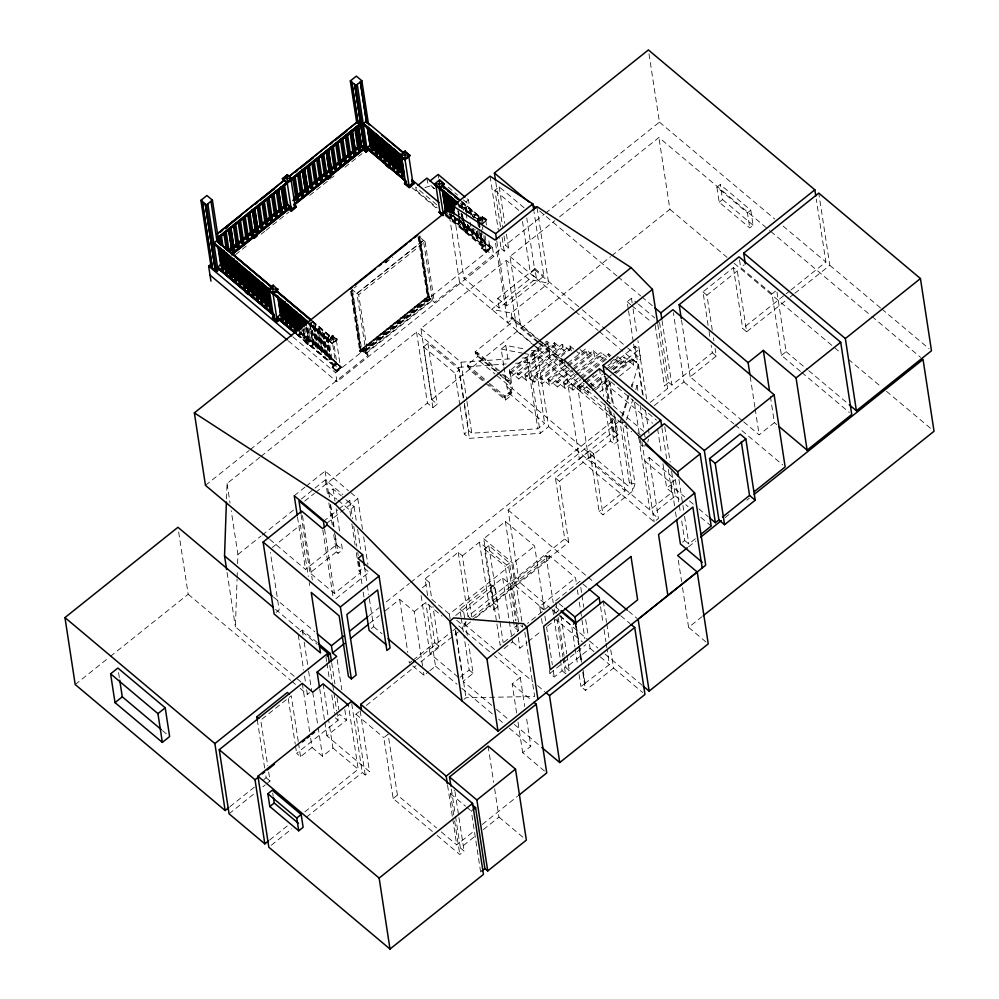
<?xml version="1.0" encoding="UTF-8"?>
<svg xmlns="http://www.w3.org/2000/svg" width="999" height="999" viewBox="0 0 999 999"><rect width="100%" height="100%" fill="white"/><g stroke="black" fill="none" stroke-linecap="round" stroke-linejoin="round"><path stroke-width="0.75" stroke-dasharray="5 3.75" d="M226.523 498.913L227.048 483.516L259.852 457.305M300.924 681.942L235.402 626.873L237.063 579.145M237.113 577.597L237.375 569.905M237.6 563.736L237.912 554.495L231.219 510.701M309.303 324.101L332.53 343.793L332.767 335.239L337.35 339.086L332.455 343.843L327.872 339.997L332.767 335.239L327.759 339.235L332.555 343.244L336.663 370.03L340.472 366.983L336.376 340.184L332.879 337.262L329.071 340.309M312.262 320.816L332.58 337.924C332.967 343.007 325.374 340.634 332.492 337.837M481.918 218.431L478.908 220.991L459.927 205.032M480.169 221.041L482.005 218.519L461.8 201.511M451.411 214.51L485.789 243.581L485.701 242.682L453.633 215.697M621.403 417.594L620.067 421.928L629.382 482.854L628.458 486.176L496.091 374.95M622.714 416.208L629.02 395.504M631.73 386.638L638.486 364.448L620.641 349.45M626.585 419.917L632.717 399.775M635.789 389.697L637.1 385.377L631.705 384.315L632.167 387.362M645.017 446.078L640.784 445.429L641.82 442.632M551.311 608.928L519.105 581.855L568.693 542.245L564.76 538.936L555.432 478.022L589.76 450.586L599.088 511.513L603.009 514.81L632.804 490.996L635.027 483.728L625.936 424.325M647.739 442.008L648.613 439.148M621.853 416.146L628.121 395.891M485.789 243.581L450.012 213.898M299.188 332.118L336.276 363.124L336.276 362.088L300.437 331.943M485.614 242.595L482.729 244.867L482.717 245.904M336.188 362L333.304 364.273L333.291 365.309M235.539 254.67L248.913 243.981M261.076 234.266L264.723 231.356M265.946 230.382L289.048 211.925M309.715 195.404L330.382 178.896M331.593 177.922L334.028 175.974M344.967 167.233L362 153.634M385.427 262.774L387.837 260.839M354.121 287.962L356.543 286.026M385.527 262.862L392.782 257.068M445.504 214.872L447.502 213.274M423.426 240.484L356.98 293.581L352.497 289.822L351.973 290.259L361.301 351.273L360.377 350.499L351.273 290.996M429.283 296.778L428.284 297.752L418.943 236.726L420.055 235.851L429.433 297.814L427.897 296.541L418.556 235.527M298.888 333.978L300.075 333.029M462.275 204.308L461.076 205.27L461.55 208.341M459.14 207.38L468.469 199.925L466.133 197.964M451.398 215.247L450.212 216.196L449.737 213.124M452.709 216.346L451.511 217.307L451.048 214.236M366.221 354.033L356.93 293.306L423.376 240.21L432.667 300.949M464.135 207.829L465.322 206.88L466.271 213.024M463.424 209.44L469.205 204.82L468.469 199.925M303.246 337.65L304.433 336.7L303.259 329.021M466.633 207.979L465.447 208.928L465.909 212M250.337 449.513L367.969 355.507L358.678 294.767L425.124 241.671L418.943 236.726M455.756 218.918L454.57 219.867L453.808 215.372M457.067 220.017L455.881 220.966L455.407 217.894M305.007 342.145L306.443 340.996L306.119 338.936L304.695 340.072L304.995 342.332L307.617 344.53L307.305 342.457L304.683 340.259M468.494 211.501L469.692 210.552L470.392 215.147M500.487 226.835L494.892 190.272L499.175 186.85L524.163 207.842M307.605 341.321L308.803 340.359L306.681 326.548M469.805 212.6L471.004 211.651M308.953 341.308L307.53 342.457L307.842 344.53L309.278 343.381L308.966 341.121L306.343 338.923L306.668 340.996L309.278 343.194M458.928 223.539L460.127 222.577L459.19 216.433M472.864 215.16L474.05 214.211L474.525 217.282M311.975 344.98L313.162 344.031L310.115 324.063M474.175 216.259L475.362 215.309M328.396 336.763L327.21 337.712L330.731 360.751L331.93 359.79M464.61 228.296L465.796 227.347L465.334 224.088M462.899 229.845L464.335 228.709L462.962 219.093M477.247 218.818L478.434 217.869L478.908 220.941M477.297 220.592L482.192 215.834L477.185 219.842L486.775 219.68L481.88 224.438M332.854 336.363L328.384 340.309L332.854 336.363L337.05 340.184L332.904 336.7M482.292 216.958L486.488 220.779L482.292 216.958L477.759 220.579L480.869 223.189M477.809 220.916L482.342 217.295M478.496 220.904L482.305 217.857L485.801 220.779L486.488 225.25M467.17 231.094L465.734 232.23L465.422 230.17L466.858 229.021L467.17 231.094L466.858 228.833L464.248 226.636M467.657 230.869L468.856 229.92L468.144 225.312M332.342 343.094L337.35 339.086L327.759 339.235M337 339.847L332.48 343.469L309.578 324.101M481.905 224.063L486.438 220.442M472.028 234.528L473.214 233.579L472.515 228.971M476.386 238.199L477.584 237.25L476.635 231.106M329.42 359.652L330.619 358.691L327.098 335.664L325.899 336.613L329.42 359.84L330.507 360.751L326.985 337.712M480.769 241.858L481.955 240.896M333.404 365.384L336.188 363.211M445.929 214.997L482.754 245.966L485.614 243.806M332.055 367.307L337.063 363.311L341.646 367.157L336.725 371.715L332.055 367.307L336.725 371.715M481.481 247.902L486.488 243.906L491.071 247.752L486.151 252.31L481.481 247.902L486.151 252.31M337.013 363.486L341.183 367.157L336.651 370.779L332.505 367.295L337.038 363.686L341.733 367.719M486.438 244.081L490.609 247.752L486.088 251.373L481.943 247.889L486.463 244.28L491.158 248.314M332.143 367.869L337.063 363.311M481.568 248.464L486.488 243.906M359.54 350.724L428.346 296.004L359.54 350.724L360.789 352.672L351.398 290.709M360.377 350.499L351.598 289.797M427.247 296.878L427.897 296.541M360.839 350.886L428.484 296.953M359.69 351.748L428.459 296.753M480.319 232.804L482.592 247.69L486.088 250.624L489.897 247.577L488.536 238.649M336.651 370.779L341.159 366.97M361.176 351.086L428.771 296.94L360.876 350.587M486.088 251.373L490.584 247.565M352.497 289.822L361.838 350.849L360.627 351.636M336.638 371.153L341.646 367.157M486.063 251.748L491.071 247.752M492.457 247.452L493.831 256.431L336.988 381.768L335.614 372.789L492.457 247.452L459.228 219.53M362.962 351.473L429.433 298.376M431.143 298.876L364.123 352.435L363.986 351.498L430.432 298.401L434.415 302.41L459.565 282.317L448.476 209.827M367.969 355.507L365.671 352.922L432.117 299.825M365.784 353.671L432.23 300.574M499.2 307.954L497.739 298.364L534.927 268.644L536.388 278.234L499.2 307.954L463.973 278.346L501.161 248.639L499.5 237.849M501.161 248.639L504.208 251.199L508.503 247.777L505.444 245.205L544.243 214.198M545.454 213.237L659.44 122.153L648.388 49.95M205.457 485.364L249.126 450.474M537.637 342.307L520.979 328.309L509.989 256.481L554.782 220.679M559.627 216.808L658.915 137.475L769.567 230.457M261.064 456.331L416.558 332.093L458.553 367.37L463.411 399.088M416.558 332.093L427.422 403.072L432.879 407.654L437.225 404.183L431.768 399.6L420.904 328.559L506.293 260.327L529.07 279.458L548.638 283.129L536.925 206.581M432.879 407.654L423.564 346.828L427.922 343.344L459.328 369.742L464.223 401.685M536.388 278.234L530.394 273.202L534.677 269.767L526.76 217.982M529.07 279.458L491.67 309.34L511.251 312.999L548.638 283.129M497.739 298.364L506.68 305.881L543.868 276.161L533.99 211.601M538.436 341.995L511.001 318.206L512.187 317.245L540.796 341.296M511.126 319.043L512.187 317.245M511.251 312.999L512.2 319.205L507.729 322.777L495.067 240.022M294.243 495.729L304.92 487.187M306.106 486.238L325.112 471.053L348.439 490.671M496.428 371.353L475.449 353.721L475.162 351.848L515.384 319.705M475.449 353.721L477.235 352.297L499.388 370.904M459.865 405.157L454.982 373.226L459.328 369.742M483.991 380.407L467.669 366.695L467.382 364.81L477.872 356.431L477.235 352.297M301.386 498.976L325.324 479.845L342.782 494.517M467.669 366.695L468.743 365.834L469.318 369.593L505.531 400.025L511.401 395.342L510.826 391.571L504.957 396.266L505.531 400.025M75.2 684.527L109.216 657.342M110.427 656.368L188.187 594.243L178.409 530.344M237.912 554.495L261.001 536.063M262.213 535.089L295.005 508.878M304.732 501.111L314.448 493.344M315.659 492.382L427.422 403.072M431.768 399.6L517.17 331.356L506.293 260.327M520.979 328.309L610.576 256.718M611.788 255.744L669.904 209.315L658.915 137.475M503.746 365.634L501.211 349.088L505.794 345.417L525.324 349.175M329.47 496.978L328.771 492.407L333.117 488.936L341.283 495.791M716.895 187.188L720.229 184.515L750.773 210.19L753.084 225.225L749.737 227.897L719.193 202.235L716.895 187.188L747.439 212.849L749.737 227.897M272.265 547.502L300.424 524.999L308.304 576.46M719.193 202.235L722.539 199.563L720.229 184.515M511.063 377.372L509.328 371.004L546.728 341.121L556.206 349.088L554.47 342.707L507.804 379.27L508.091 381.156L509.877 379.72L500.549 371.89M522.315 358.029L526.923 357.717L538.361 348.576L536.026 346.603M323.426 521.428L337.787 509.952M338.986 508.991L349.762 500.374L347.44 498.426M509.615 372.877L547.015 343.007L546.728 341.121M510.489 373.614L547.889 343.731L547.015 343.007M523.738 353.409L534.265 355.432L538.848 351.773L538.361 348.576M326.91 523.176L357.779 498.513L349.613 491.645M515.559 363.286L529.42 362.3L537.762 355.632L614.148 419.817L625.012 490.796L599.088 511.513M517.357 374.475L517.07 372.59L526.548 380.557L569.942 345.891L571.678 352.26L562.212 344.293L518.806 378.958L517.357 374.475L554.757 344.593M518.231 375.199L555.631 345.317M350.699 516.146L349.762 510.052L354.121 506.58L342.457 496.778M509.877 379.72L510.514 383.866L506.968 386.688L511.625 390.609L511.913 392.495L504.97 398.039L488.648 384.328M526.548 380.557L525.099 376.061L562.499 346.178L562.212 344.293M525.973 376.785L563.361 346.915L562.499 346.178M464.448 403.196L468.643 430.581L471.803 433.229L537.787 428.746L544.642 423.264L507.829 392.332L512.412 388.673L509.303 368.319M511.625 390.609L504.682 396.153L504.97 398.039M628.309 309.315L627.16 301.735L631.443 298.314L637.287 303.221M563.236 359.003L534.29 382.142L532.842 377.647L570.229 347.764M533.716 378.384L571.103 348.501M537.762 355.632L548.626 426.61L540.284 433.279L469.418 438.361L464.285 434.053L468.643 430.581M747.439 212.849L750.773 210.19M563.161 362.612L541.458 379.97L540.584 379.233L563.498 360.926M269.78 539.41L305.519 569.43L336.388 544.767L334.503 532.479M573.863 366.071L593.169 350.649L594.904 357.03L585.426 349.063L542.032 383.728L532.554 375.761L532.842 377.647M569.068 369.892L549.775 385.314L548.326 380.819L566.421 366.371M567.619 365.397L585.714 350.936L585.426 349.063M549.2 381.556L567.295 367.095M568.493 366.133L586.588 351.673L585.714 350.936M359.141 561.675L360.776 572.402L334.44 593.443L310.002 572.914L336.351 551.86L332.829 528.883M336.351 551.86L338.087 553.334L342.445 549.862L341.046 540.721M574.4 373.414L557.517 386.9L556.068 382.417L571.74 369.88M572.951 368.918L593.456 352.535M556.93 383.141L572.614 370.617M573.826 369.655L594.33 353.259M575.574 372.477L600.911 352.235L610.389 360.202M276.149 612.362L279.183 609.927L270.379 552.41M578.521 377.897L565.247 388.499L563.798 384.003L601.198 354.121L600.911 352.235M564.672 384.727L575.536 376.061M576.735 375.1L602.072 354.857L601.198 354.121M579.695 376.96L608.653 353.821L611.026 355.819M581.43 383.341L572.989 390.085L571.54 385.589L579.994 378.846M581.193 377.872L608.94 355.706L608.653 353.821M572.415 386.326L580.856 379.57M582.067 378.609L609.815 356.443L608.94 355.706M668.281 469.405L671.803 492.445L649.874 509.977L588.573 458.466L577.522 386.251L582.392 382.367M586.763 386.85L580.731 391.67L579.283 387.175L584.115 383.316M585.314 382.355L593.756 375.612M610.651 362.113L614.273 359.228M580.157 387.912L584.977 384.053M586.188 383.092L599.462 372.49M607.904 365.746L617.557 358.029L616.683 357.292M708.116 325.374L702.984 291.87L733.378 267.582L737.312 270.879L746.628 331.805L788.823 298.089M605.956 369.505L635.127 346.191L639.06 349.5L646.728 399.687M587.949 385.926L602.447 374.325M609.652 368.569L624.138 357.005L633.591 364.96L619.118 376.523M360.776 572.402L359.091 570.978L363.436 567.494L369.056 572.227L334.777 599.612M589.435 386.838L602.709 376.236M611.151 369.493L624.425 358.878L624.138 357.005M590.309 387.575L604.782 375.999M613.236 369.255L625.287 359.615L624.425 358.878M800.511 371.416L781.443 355.394L772.04 293.906L740.684 267.557L744.168 264.772M712.275 330.194L706.917 295.167L737.312 270.879M613.523 369.892L639.06 349.5M579.283 387.175L578.995 385.302L588.473 393.256L590.884 391.333M592.095 390.372L606.493 378.683M607.779 377.834L611.326 374.837M612.599 373.976L631.843 358.441L636.425 362.287L640.709 358.866L637.936 340.696M607.829 378.571L595.766 388.211L588.486 381.356M615.072 372.789L631.967 359.29L631.843 358.441M595.441 389.897L608.716 379.295M615.958 373.514L632.842 360.015L631.967 359.29M607.679 401.411L604.882 383.129L608.766 380.032L633.803 401.074M599.825 391.945L611.888 382.305M300.187 631.743L302.322 630.019L317.457 642.732M369.218 615.534L378.958 607.742M386.276 601.898L409.428 583.404M410.651 582.429L614.148 419.817M772.04 293.906L775.524 291.121M519.105 581.855L508.116 510.027L620.604 420.142M650.237 402.397L667.619 388.499L664.46 385.851L668.743 382.417L659.477 321.865M369.692 623.276L379.283 615.621M385.264 610.826L399.65 599.338L414.26 611.625L422.627 666.258M427.622 595.566L425.062 578.821L458.204 552.335L462.35 555.819L471.665 616.708M674.575 505.844L671.078 483.004L644.842 460.951L649.138 457.53L658.453 518.456L654.17 521.878L579.358 459.028L614.048 431.318L611.013 411.538M668.743 382.417L671.902 385.077L712.312 352.784L711.151 345.179M746.628 331.805L742.707 328.509L784.902 294.78M786.113 293.818L789.722 290.934M790.933 289.972L825.898 262.025L816.258 199.038M371.353 628.508L373.638 626.673L368.956 596.066M422.415 587.724L429.208 582.305L425.062 578.821M462.35 555.819L479.445 542.157L508.678 566.72L516.833 620.004M479.445 542.157L489.235 606.093L493.806 609.939L498.101 606.505L493.518 602.659L483.741 538.723L505.369 521.441L534.602 546.003L544.393 609.939L527.559 623.388M568.693 542.245L559.365 481.318L593.693 453.883L589.76 450.586M604.857 404.071L610.501 440.934L614.21 444.056L618.081 440.959L614.16 437.662L617.969 434.615L614.947 414.847M654.295 405.594L683.94 381.893L673.363 312.762M742.494 420.841L690.197 376.898L716.233 356.094L715.072 348.476M790.034 297.115L793.656 294.23M794.854 293.269L829.819 265.322L818.768 193.119M588.573 458.466L610.501 440.934M493.806 609.939L484.49 549.013L488.786 545.591L509.502 562.999L518.593 622.402M300.212 688.373L307.355 694.38L309.503 692.657M414.26 611.625L425.761 602.434L442.12 616.171M461.026 616.733L459.865 609.115L490.846 584.353L500.174 645.279L518.469 630.656L514.535 627.36L505.219 566.433L509.502 562.999M450.087 618.668L449.388 614.098L508.678 566.72M521.828 621.141L512.974 563.299L534.602 546.003M455.719 615.484L502.659 577.971L510.127 584.253L515.721 620.791M781.443 355.394L786.101 351.673L776.685 290.185M467.282 635.252L463.786 612.412L494.78 587.649L490.846 584.353M337.425 716.121L339.573 714.41L346.441 720.192L326.898 735.801L369.493 771.603L365.209 775.024L362.262 772.552L351.636 703.071M411.825 661.151L409.403 663.086L408.941 660.052M413.037 660.177L434.852 642.744L428.796 603.171M471.091 618.881L467.982 616.271L564.76 538.936M229.957 806.655L255.282 786.425M263.724 779.67L266.134 777.746L265.672 774.7M310.664 738.311L312.075 747.477L300.574 756.668L296.641 753.371L338.124 720.229L336.95 712.612M510.127 584.253L546.003 555.581L549.712 558.703L475.449 618.044M416.458 659.802L451.598 631.718M452.822 630.744L456.456 627.847M470.579 621.927L464.498 626.798L464.036 623.788L467.682 620.866M472.552 616.982L549.25 555.694L575.536 577.784L576.473 583.866M229.058 813.81L254.383 793.568M262.824 786.825L265.235 784.902M266.446 783.94L270.055 781.043L268.656 771.902M458.004 677.047L429.932 653.471L438.998 646.228L432.942 606.655M472.127 619.755L489.235 606.093M493.518 602.659L515.147 585.377L505.369 521.441M366.333 705.444L416.021 665.746M420.866 661.875L458.429 631.855M365.209 775.024L355.894 714.198L359.116 711.625M312.075 747.477L322.54 756.28L332.917 747.989L328.471 718.98M412.774 665.921L424.026 675.361L428.621 671.69M429.77 670.766L435.527 666.171L425.761 602.434M671.078 483.004L675.361 479.57L649.138 457.53M671.803 492.445L666.683 488.149L670.554 485.052L684.715 496.94M671.59 471.341L675.349 495.916L652.946 513.823L658.453 518.456M540.596 612.537L539.66 606.455L575.536 577.784M514.535 627.36L518.831 623.925M743.681 421.84L759.14 434.827L774.387 422.639L770.167 394.98M432.405 831.493L393.131 798.488L383.828 737.662L388.112 734.228L397.427 795.067L436.551 827.946M460.277 677.147L469.18 670.042L463.823 635.002M545.104 609.178L551.835 603.783M555.656 600.736L579.845 581.406L587.799 588.086M491.733 705.394L463.099 681.33L473.114 673.338L468.681 644.392M504.095 648.576L512.437 641.907L502.659 577.971M269.693 839.997L287.874 825.461M304.857 811.887L358.216 769.255L348.414 705.132M556.143 612.637L559.003 610.352M271.241 845.279L291.883 828.795M306.443 817.157L362.262 772.552M512.437 641.907L519.917 648.189L527.085 642.457M528.284 641.495L541.433 630.981M547.415 626.211L555.781 619.517L582.317 641.82M463.998 699.325L465.996 697.727L534.652 696.515L524.662 631.256M682.542 542.207L684.69 540.496L681.43 519.168M516.62 713.011L512.187 683.99L520.292 677.509L494.305 655.681M684.69 540.496L688.811 543.956L695.878 538.299M688.561 546.815L695.853 540.983M725.012 517.682L731.081 512.824M746.877 500.212L749.312 498.264M393.131 798.488L397.427 795.067M560.451 660.077L562.087 670.729L554.22 677.01L549.912 673.388L585.789 644.73M562.087 670.729L565.471 673.563L569.28 670.516L565.896 667.682L590.097 648.351L589.16 642.257M610.751 649.8L613.548 668.056L585.539 690.434L580.956 686.588L584.765 683.541L582.904 671.353M584.765 683.541L609.402 664.572L607.067 649.35M453.721 814.897L450.462 793.568L454.745 790.134M544.467 771.003L522.702 752.709L530.806 746.241L526.136 715.696M705.943 641.932L688.611 627.384L701.985 616.695M480.619 872.002L471.291 811.076L473.439 809.365M441.296 831.93L456.705 844.879L474.962 830.294M482.267 824.462L517.544 796.265M437.162 835.489L459.777 854.495L464.073 851.061L460.364 847.951L476.048 835.414M483.291 829.632L498.976 817.095L494.592 788.398M333.529 365.334L296.566 334.215M436.725 204.72L415.721 187.075L416.208 190.222L419.118 189.348M424.95 187.575L430.781 185.814L434.278 188.749M450.911 214.385L446.528 215.709L446.216 213.611M458.553 367.37L506.306 363.948M420.904 328.559L460.939 362.2L513.111 358.653M620.067 421.928L625.699 422.802M629.382 482.854L635.027 483.728M531.343 350.324L538.848 351.773M501.211 349.088L522.24 353.122M659.44 122.153L774.762 219.068M783.091 226.061L825.898 262.025M829.819 265.322L880.656 308.042M881.842 309.028L929.12 348.763M770.753 231.456L870.703 315.434M871.89 316.433L920.678 357.43M722.539 199.563L753.084 225.225M669.904 209.315L727.01 257.305M734.153 263.299L840.047 352.272M848.376 359.278L881.692 387.275M886.45 391.271L931.667 429.258M786.101 351.673L807.542 369.705M808.74 370.704L848.064 403.746M801.71 372.415L849.375 412.462M702.984 291.87L706.917 295.167M712.312 352.784L716.233 356.094M539.585 210.964L616.87 275.899M618.056 276.898L640.646 295.879M641.833 296.878L652.534 305.869M638.448 304.195L654.807 317.944M774.387 422.639L776.735 424.6M494.892 190.272L519.88 211.276M627.16 301.735L630.656 304.683M631.83 305.669L651.685 322.352M683.94 381.893L733.953 423.926M735.152 424.925L782.791 464.96M448.214 187.175L457.542 195.017M463.374 199.912L469.205 204.82M482.305 216.583L486.888 220.442M461.563 201.561L482.005 218.519M461.95 202.31L482.117 219.268M461.738 202.697L481.918 219.643M475.374 215.122L474.288 214.211L474.75 217.282M479.757 218.781L478.658 217.857L479.133 220.929M479.12 220.617L459.765 204.358L460.189 207.342M459.115 204.783L474.55 217.757M534.927 268.644L543.868 276.161M458.853 204.795L474.275 217.757M534.677 269.767L581.143 308.803M582.33 309.815L604.969 328.833M606.156 329.832L626.41 346.853M627.609 347.852L640.709 358.866M434.652 188.711L427.647 182.829L427.11 179.296M509.989 256.481L574.238 310.464M575.424 311.463L598.039 330.457M599.225 331.456L619.455 348.451M453.396 215.759L485.439 242.682M489.897 247.577L486.413 244.643L485.039 235.714M617.582 356.406L625.874 363.374L625.287 359.615M458.179 219.043L458.878 223.651L460.015 224.638L458.841 216.958M464.373 228.309L463.286 227.385L461.888 217.982L463.249 227.31M467.182 230.906L464.56 228.709L463.199 219.081M443.656 211.875L482.817 244.78M443.444 212.25L482.604 245.155M446.203 214.997L482.992 245.904M416.208 190.222L437.2 207.867M411.95 187.637L436.875 208.566M445.179 215.547L493.831 256.431M615.759 359.802L618.131 361.788L617.557 358.029M486.051 251.186L481.943 247.889M593.169 350.649L602.647 358.616L602.072 354.857M580.057 349.463L587.162 355.432L586.588 351.673M569.942 345.891L579.42 353.846L578.846 350.087M634.989 402.085L656.455 420.117M604.882 383.129L652.584 423.214M554.47 342.707L563.948 350.674L563.361 346.915M541.371 341.533L563.448 360.327M512.312 318.094L563.573 361.163M511.001 318.206L512.2 319.205M539.622 342.994L564.572 363.948M538.823 343.306L573.326 372.302M606.643 400.287L643.531 431.281M590.284 389.872L586.738 386.888L588.473 393.256M459.565 282.317L534.865 345.629M517.17 331.356L532.529 344.268M533.703 345.254L609.44 408.891M637.849 432.767L640.222 434.752M577.522 386.251L631.755 431.818M580.731 391.67L571.253 383.703L571.54 385.589M572.989 390.085L563.511 382.118L563.798 384.003M565.247 388.499L555.781 380.532L556.068 382.417M614.048 431.318L617.969 434.615M557.517 386.9L548.039 378.946L548.326 380.819M689.435 500.911L694.143 504.87M698.863 508.841L708.303 516.77M549.775 385.314L540.297 377.36L540.584 379.233M675.349 495.916L681.131 500.774M685.764 504.67L688.074 506.618M700.799 517.307L711.213 526.048M534.29 382.142L524.812 374.175L525.099 376.061M428.234 297.377L430.569 299.35L430.432 298.401M509.328 371.004L518.806 378.958M475.162 351.848L497.302 370.454M501.973 374.375L507.804 379.27M497.589 372.34L508.091 381.156M477.872 356.431L498.851 374.063M500.012 375.037L510.514 383.866M479.77 361.238L494.93 373.976M510.826 391.571L511.913 392.495M548.626 426.61L625.012 490.796M467.382 364.81L488.598 382.517M489.522 383.429L504.957 396.266M423.564 346.828L454.982 373.226M356.93 293.306L358.678 294.767M555.432 478.022L559.365 481.318M363.986 351.498L365.671 352.922M361.788 350.474L364.123 352.435M332.879 335.989L337.462 339.847M312.025 320.866L332.317 337.924M312.4 321.628L332.692 338.698M312.2 322.003L332.48 339.048M309.403 322.964L329.695 340.022M309.19 323.351L329.483 340.397M300.2 331.993L336.014 362.088M299.388 331.743L336.388 362.837M300.299 333.029L301.398 333.941M305.756 337.612L304.67 336.688L303.496 329.021M310.115 341.271L309.028 340.359L306.918 326.536M318.843 348.614L317.757 347.689L314.235 324.663L315.322 325.574L318.893 348.688M327.572 355.944L326.486 355.02L322.952 331.993L324.051 332.904L327.61 356.019M331.943 359.603L330.844 358.691L327.322 335.652L328.409 336.576L333.167 367.095L336.663 370.03M340.472 366.983L336.975 364.048L332.879 337.262M298.876 334.166L299.962 335.09L299.488 332.018M508.116 510.027L586.85 576.186M588.036 577.185L594.005 582.192M628.596 611.263L636.95 618.281M297.577 334.091L333.391 364.185M297.377 334.478L333.179 364.56M296.291 334.215L333.329 365.372M336.626 370.592L332.505 367.295M292.894 336.888L335.614 372.789M620.754 615.771L630.069 623.601M288.324 340.884L336.988 381.768M483.741 538.723L512.974 563.299M559.065 603.596L563.611 607.417M555.357 606.743L558.878 609.702M484.49 549.013L505.219 566.433M559.715 615.646L571.628 625.661L574.9 646.977M552.509 609.927L558.478 614.934M559.665 615.933L588.299 639.997M589.485 640.996L597.839 648.014M604.994 654.033L641.982 685.102M515.147 585.377L544.393 609.939M590.097 648.351L594.63 652.16M600.312 656.93L609.402 664.572M613.548 668.056L642.632 692.494M539.66 606.455L543.98 610.064M520.791 625.574L522.752 627.222L522.052 622.664M328.771 492.407L336.938 499.275M338.099 500.249L349.762 510.052M459.865 609.115L463.786 612.412M464.036 623.788L497.277 651.71M498.464 652.709L532.879 681.643M537.624 685.626L544.755 691.608M431.843 599.363L449.388 614.098M456.668 620.217L464.498 626.798M458.878 625.911L493.119 654.682M512.187 683.99L531.655 700.349M336.388 544.767L342.445 549.862M469.18 670.042L473.114 673.338M434.852 642.744L438.998 646.228M496.503 709.402L508.441 719.43M514.398 724.45L540.659 746.503M435.527 666.171L456.955 684.19M461.725 688.199L492.694 714.21M498.651 719.218L504.607 724.225M509.365 728.221L530.806 746.241M373.638 626.673L382.005 633.703M273.476 597.015L314.872 631.805M275.524 609.29L317.17 644.28M498.976 817.095L523.976 838.099M450.462 793.568L465.509 806.218M466.658 807.18L471.291 811.076M355.894 714.198L383.828 737.662M188.187 594.243L290.672 680.356M291.87 681.355L295.442 684.365M335.289 717.844L338.124 720.229M332.917 747.989L358.216 769.255M266.134 777.746L270.055 781.043M162.512 730.619L167.245 734.59M428.284 295.904L419.143 235.826M739.51 259.902L740.684 267.557M750.199 376.448L754.907 407.167M755.144 408.703L759.14 434.827M733.378 267.582L742.707 328.509M713.436 337.812L713.91 340.859M709.053 331.468L710.214 339.086M681.493 320.055L690.197 376.898M662.037 320.554L671.902 385.077M657.817 324.475L667.619 388.499M678.933 479.433L682.692 504.008M682.929 505.544L683.641 510.164M684.577 516.308L688.811 543.956M655.194 325.299L664.46 385.851M675.361 479.57L679.095 503.946M679.332 505.469L680.494 513.086M664.772 426.785L670.179 462.125M675.499 511.938L676.435 518.031M661.937 427.922L666.633 458.653M678.321 560.127L681.593 581.53M682.529 587.637L688.611 627.384M657.592 428.746L661.55 454.632M662.949 463.773L666.683 488.149M631.443 298.314L632.142 302.859M633.066 308.903L637 334.64M638.486 364.448L643.393 396.553M645.504 410.302L648.076 427.11M648.314 428.646L649.013 433.229M635.127 346.191L642.569 394.867M628.546 310.826L633.403 342.607M633.641 344.131L636.425 362.287M637.1 385.377L638.036 391.471M640.134 405.182L644.093 431.068M644.33 432.592L645.029 437.162M632.842 360.015L633.591 364.96M641.895 441.62L654.17 521.878M634.502 402.597L639.16 433.054M640.097 439.148L641.021 445.242M638.823 437.762L649.874 509.977M621.815 419.168L632.804 490.996M609.827 381.381L613.786 407.242M608.766 380.032L612.724 405.931M613.886 413.549L618.081 440.959M605.669 376.561L609.852 403.933M604.757 376.211L608.753 402.322M609.927 410.002L614.16 437.662M608.853 409.028L614.21 444.056M599.45 368.731L603.683 396.391M593.693 453.883L603.009 514.81M603.296 601.111L606.555 622.414M606.793 623.925L609.128 639.148M564.435 361.451L579.358 459.028M600.549 606.755L603.109 623.488M604.045 629.582L605.906 641.745M606.143 643.269L606.843 647.839M547.889 343.731L550.249 359.153M580.781 587.487L581.718 593.568M581.942 595.092L583.803 607.267M585.664 619.442L588.236 636.176M522.465 221.416L530.394 273.202M577.397 589.959L578.096 594.517M579.27 602.122L580.431 609.727M580.656 611.251L584.852 638.636M576.361 626.086L579.158 644.343M579.383 645.866L581.718 661.076M583.116 670.204L585.202 683.903M575.449 622.614L578.708 643.93M579.645 650.024L581.505 662.212M534.265 355.432L544.642 423.264M575.299 623.488L578.558 644.792M578.783 646.316L581.118 661.525M582.742 672.177L585.539 690.434M575.124 648.501L577.459 663.736M579.095 674.4L580.956 686.588M529.42 362.3L540.284 433.279M526.923 357.717L537.787 428.746M499.175 186.85L504.77 223.401M506.406 234.066L508.503 247.777M495.804 182.218L502.622 226.773M504.033 235.989L505.444 245.205M560.889 615.684L566.72 653.771M566.945 655.294L569.28 670.516M502.11 237.487L504.208 251.199M549.25 555.694L549.712 558.703M555.894 602.26L557.28 611.388M558.216 617.469L564.035 655.506M564.273 657.03L565.896 667.682M490.072 176.199L498.326 230.145M557.08 618.731L562.899 656.818M563.136 658.341L565.471 673.563M546.003 555.581L553.221 602.772M554.158 608.866L555.082 614.947M496.803 241.308L506.68 305.881M552.772 609.865L553.708 615.958M553.933 617.482L560.227 658.553M505.794 345.417L508.366 362.212M544.905 616.158L545.604 620.716M546.54 626.81L552.36 664.834M553.284 670.928L554.22 677.01M482.305 217.857L483.678 226.785M482.442 226.81L482.892 229.782M483.803 235.739L486.088 250.624M503.971 367.132L507.829 392.332M541.533 618.618L542.457 624.712M549.45 670.354L549.912 673.388M481.393 229.72L483.266 241.995L482.08 242.957L480.781 233.217M479.37 222.465L480.069 227.073M481.006 233.217L482.192 240.896M479.133 222.477L479.72 227.597M478.796 222.989L479.495 227.597M480.432 233.741L481.843 242.957L480.756 242.045L478.883 229.57M477.659 222.003L478.371 226.611M477.722 230.482L478.883 238.349L477.697 239.298L476.523 231.618M476.873 231.106L477.809 237.238M476.298 231.631L477.472 239.298L476.373 238.386L474.925 229.096M471.466 214.723L471.004 211.463L469.917 210.539L470.629 215.147M473.588 228.346L474.525 234.678L473.339 235.639L472.152 227.959M472.739 228.971L473.439 233.579M471.928 227.959L473.101 235.639L472.015 234.715L470.142 222.253M467.345 212.587L466.645 207.792L465.559 206.88L466.496 213.024M469.468 226.224L470.167 231.019L468.968 231.968L467.794 224.288M468.381 225.299L469.08 229.907M466.146 213.536L466.858 218.144M467.569 224.288L468.743 231.968L467.644 231.056L466.483 223.189M463.211 210.452L462.287 204.121L461.188 203.209L461.9 207.817M463.536 218.569L464.722 226.249M465.197 230.17L465.509 232.243L462.899 230.032L462.587 227.784L464.485 226.249L463.311 218.569M461.663 207.817L460.964 203.209L459.777 204.171L460.227 207.43M462.487 214.485L462.962 217.545M460.851 205.27L461.326 208.341M462.262 214.485L462.737 217.557M461.176 213.374L461.638 216.633M461.126 213.486L461.6 216.558M458.191 202.073L458.853 206.793M460.976 220.429L461.438 223.676L460.239 224.638L459.065 216.958M458.703 211.825L459.178 214.897M459.415 216.433L460.352 222.577M458.479 211.838L458.953 214.897M458.129 210.814L458.828 215.422M457.904 210.814L458.603 215.422M458.216 219.118L458.928 223.726M517.769 626.086L518.469 630.656M455.182 217.894L455.656 220.966L454.557 220.055L453.858 215.447M454.533 216.708L463.973 278.346M515.946 622.302L517.345 631.443M518.281 637.524L519.917 648.189M450.824 214.236L451.286 217.307L450.199 216.383L449.687 213.237M520.292 677.509L524.725 706.53M438.136 174.45L438.698 178.109M518.031 722.165L522.702 752.709M460.939 362.2L466.72 399.987M466.945 401.498L471.803 433.229M488.786 545.591L498.101 606.505M494.78 587.649L503.159 642.482M464.335 405.132L469.418 438.361M460.102 406.68L464.285 434.053M425.124 241.671L434.415 302.41M419.48 236.301L428.821 297.327M428.184 295.866L428.359 296.928M418.044 236.701L427.36 296.965M427.922 343.344L437.225 404.183M488.111 746.103L493.668 782.354M458.204 552.335L467.982 616.271M461.251 618.244L463.586 633.478M455.656 630.182L465.996 697.727M455.407 631.106L463.099 681.33M429.208 582.305L431.543 597.527M454.982 791.658L458.716 816.033M458.941 817.557L464.073 851.061M451.348 789.048L455.282 814.722M455.507 816.233L460.364 847.951M421.079 595.629L429.932 653.471M454.657 820.991L459.777 854.495M447.589 785.314L452.497 817.382M452.734 818.918L456.705 844.879M423.551 672.327L424.026 675.361M399.65 599.338L407.779 652.459M350.599 291.358L359.702 350.861M357.779 498.513L362.475 529.22M363.648 536.9L367.882 564.547M364.51 566.995L367.083 583.828M367.32 585.364L368.718 594.542M354.121 506.58L356.68 523.326M357.617 529.42L360.639 549.225M325.849 336.725L329.37 359.752M349.762 500.374L352.572 518.768M353.746 526.423L356.793 546.353M357.729 552.472L358.204 555.544M358.516 561.475L362.262 585.963M363.199 592.082L364.136 598.201M351.86 523.763L355.132 545.079M356.293 552.697L359.091 570.978M322.615 334.053L326.149 357.08L325.05 356.168L321.491 333.054M318.256 330.382L321.778 353.421L320.691 352.497L317.12 329.395M313.886 326.71L317.42 349.75L316.321 348.838L312.762 325.724M311.001 321.978L314.523 345.017L313.399 344.031L310.339 324.063M310.964 321.903L314.473 345.13L313.286 346.079L309.752 323.052M309.765 324.588L313.049 346.091L311.963 345.167L308.391 322.053M333.117 488.936L334.99 501.111M336.151 508.728L339.872 533.104M310.165 341.346L308.042 327.535L310.115 341.458L308.916 342.42L306.568 327.06M306.343 327.06L308.691 342.42L307.605 341.508L305.482 327.684M304.345 328.396L305.744 337.799L304.558 338.748L303.147 329.533M330.632 504.595L334.128 527.435M335.289 535.052L338.087 553.334M325.112 471.053L329.108 497.165M330.282 504.845L333.566 526.336M302.922 329.533L304.32 338.748L303.234 337.837L302.06 330.157M325.324 479.845L327.909 496.703M328.846 502.834L332.592 527.347M360.189 710.764L369.493 771.603M300.924 330.869L301.386 334.128L300.187 335.077L299.725 332.005M324.588 529.083L334.44 593.443M322.827 530.157L333.129 597.489M337.163 659.477L341.795 689.834M344.817 709.565L346.441 720.192M331.656 662.624L334.915 683.953M337.013 697.652L338.873 709.839M329.732 665.446L332.53 683.703M332.767 685.227L333.691 691.32M333.928 692.844L336.725 711.101M325.961 656.917L326.661 661.488M326.898 663.011L329.458 679.757M331.793 694.992L334.59 713.274M302.485 515.734L312.325 580.007M301.099 514.685L310.002 572.914M309.228 582.517L309.69 585.551M297.527 517.22L305.519 569.43M323.102 683.865L328.246 717.457M319.705 688.761L324.575 720.629M324.812 722.14L326.898 735.801M312.737 692.157L317.869 725.736M318.107 727.272L322.54 756.28M302.322 630.019L303.259 636.113M304.195 642.207L308.391 669.617M308.616 671.141L311.651 690.946M298.264 634.977L303.634 670.004M304.558 676.098L305.731 683.716M306.656 689.809L307.355 694.38M302.26 683.353L309.74 732.205M298.239 741.433L291.246 695.741L260.739 720.117L267.732 765.821M298.476 742.956L300.574 756.668M288.249 698.538L295.242 744.23M295.479 745.754L296.641 753.371M227.048 483.516L230.057 503.146M272.702 793.069L273.139 795.903M257.28 719.867L264.735 768.606M227.085 572.502L235.402 626.873M118.569 672.577L119.493 678.633M481.93 219.43L481.768 223.689L486.775 219.68L482.192 215.834L481.93 219.43M313.998 324.663L312.812 325.612L316.333 348.651L317.532 347.689L313.998 324.663M315.309 325.761L314.123 326.71L317.645 349.75L318.831 348.801L315.309 325.761M318.369 328.321L317.17 329.283L320.704 352.31L321.89 351.361L318.369 328.321M319.68 329.433L318.481 330.382L322.003 353.409L323.201 352.46L319.68 329.433M322.727 331.993L321.541 332.942L325.062 355.981L326.248 355.032L322.727 331.993M324.038 333.092L322.852 334.041L326.373 357.08L327.56 356.131L324.038 333.092M430.644 298.589L364.173 351.685L430.656 298.614M319.68 329.245L318.594 328.321L322.115 351.361L323.214 352.272L319.68 329.245"/><path stroke-width="1.5" d="M226.623 569.48L224.538 555.894L226.411 501.998M402.285 157.03L363.461 124.613L404.945 159.678L405.182 151.124L409.877 155.732L404.87 159.728L400.287 155.881L405.182 151.124L400.287 155.881M443.431 214.785L439.123 187.849L439.548 179.995L444.118 183.853L439.235 188.599L434.54 184.003L439.548 179.995L444.243 184.603M308.117 323.102L273.501 294.018L273.501 292.969L308.204 321.965M217.607 268.107L273.701 315.247L273.714 314.198M276.423 291.883L276.486 290.784L311.101 319.867M405.594 180.444L367.132 147.577L405.706 181.194L367.045 148.701M456.481 202.797L439.86 188.836L439.897 187.762L457.754 202.66M269.917 290.209L270.217 291.121M366.233 121.229L363.224 123.789L400.724 155.295M216.808 240.634L213.798 243.194L268.706 289.323M280.095 314.872L277.198 317.133L277.198 318.169L295.105 333.216M220.504 264.797L217.495 267.357L273.589 314.485M207.829 203.821L218.032 270.479L216.608 271.616L211.101 266.995L200.899 200.337L206.918 195.529L212.425 200.15L218.918 242.57M356.818 123.352L350.324 80.931L356.343 76.124L361.85 80.744L368.581 124.688M202.322 201.336L212.4 268.094L202.21 201.436L205.22 203.771L215.297 270.517L205.22 203.771M216.608 271.616L206.406 204.957L212.425 200.15M369.455 149.301L366.034 152.223L355.831 85.552L361.85 80.744M282.517 179.395L287.412 174.65L282.405 178.646L287.163 183.204M285.239 177.585L287.5 175.774M217.794 233.341L284.091 180.357L284.216 181.144M289.111 176.348L357.817 121.441M216.771 234.303L284.253 180.332M289.298 176.348L358.017 121.441L360.552 123.601L288.149 181.88M220.317 232.168L222.727 230.245M225.137 228.309L240.809 215.784M255.282 204.233L257.692 202.31M260.102 200.374L274.563 188.823M295.254 172.29L297.665 170.354M300.075 168.431L313.336 157.842M330.207 144.356L332.617 142.42M335.04 140.497L347.09 130.869M225.387 228.684L227.797 226.761M216.758 238.237L286.788 182.492L287.038 183.491L217.12 239.36M291.696 178.359L360.414 123.451M221.241 235.002L220.055 235.951L221.466 245.167M226.011 231.194L224.825 232.143L227.647 250.574M245.08 215.959L243.893 216.908L247.415 239.947L248.614 238.986L245.092 215.772M249.85 212.15L248.664 213.099L252.185 236.139L253.371 235.177L249.862 211.963M268.918 196.903L267.732 197.864L271.253 220.891L272.44 219.942L268.931 196.716M294.98 176.086L293.781 177.035L297.315 200.075L298.501 199.126L294.992 175.899M318.818 157.043L317.62 157.992L321.154 181.031L322.34 180.07L318.831 156.855M217.008 238.611L286.925 182.742M218.144 238.411L286.938 183.554M360.689 124.65L287.1 183.254L287.412 174.65L292.108 179.246L288.661 176.361M290.547 179.383L290.746 180.507L360.776 124.575M210.926 281.094L208.641 266.096L211.064 264.161M228.097 250.549L259.703 225.287M262.138 223.351L279.158 209.74M281.593 207.804L287.662 202.947M293.743 198.089L304.695 189.348M307.118 187.4L324.151 173.801M326.573 171.853L329.008 169.917M331.443 167.969L360.627 144.655M228.721 251.723L240.971 242.083M243.182 240.16L260.252 226.673M262.475 224.75L265.072 222.827M267.295 220.904L284.365 207.405M292.807 200.512L329.158 171.616M331.381 169.693L333.978 167.757M336.201 165.834L353.271 152.347M355.494 150.424L361.713 145.604L364.348 147.964L294.443 203.858L294.555 204.608L364.473 148.739M230.045 251.511L232.455 249.588M234.865 247.665L237.275 245.729M254.146 232.243L256.568 230.319M267.407 221.653L271.141 218.843M294.131 200.3L296.541 198.376M298.951 196.453L301.361 194.518M303.771 192.595L306.181 190.672M341.146 162.737L343.556 160.814M236.576 246.466L237.762 245.504M246.104 238.848L247.302 237.887M256.83 230.27L255.644 231.219L252.347 209.728M260.414 227.41L261.601 226.461M279.483 212.175L280.669 211.226M306.73 190.397L305.532 191.358L302.247 169.855M310.302 187.55L311.501 186.588M330.569 171.353L329.37 172.303L326.086 150.812M348.439 157.068L349.638 156.119M353.209 153.259L354.408 152.31M254.395 232.617L256.805 230.694M294.38 200.674L296.79 198.751M224.775 258.042L223.576 258.991L222.165 249.775M231.306 253.734L290.497 206.656L290.746 207.655L231.668 254.857M364.111 147.615L294.443 203.858M221.915 261.813L224.325 259.89M231.556 254.108L290.622 206.905M232.692 253.896L290.659 207.73M294.468 204.683L364.385 148.814L361.888 146.728M222.028 262.562L224.438 260.639M367.132 147.577L369.93 145.392M288.973 207.48L291.296 209.44L295.117 206.393L291.009 179.595M291.296 210.19C301.623 199.5 291.446 214.648 289.198 208.254M296.278 206.556L291.358 211.126L296.278 206.556L293.993 204.633M371.228 149.875L372.427 148.926M227.397 271.965L226.211 272.914L222.677 249.875M231.756 275.624L230.569 276.586L227.048 253.546M384.315 160.876L385.514 159.915M239.298 283.916L240.484 282.967M388.973 167.732L390.397 166.583M243.656 287.575L244.855 286.626M404.757 158.978L409.765 154.97L400.174 155.12L404.97 159.128L409.078 185.914L412.887 182.867L408.791 156.069L404.97 159.128M408.291 156.643L404.895 159.353L402.822 157.617M397.415 171.865L398.601 170.916M252.385 294.917L253.584 293.956M268.294 289.922L273.177 285.177L277.872 289.772L272.864 293.781L268.294 289.922L272.29 286.725M411.763 181.119L414.148 183.604L409.14 187.6L404.558 183.754L406.468 181.593M404.558 183.754L406.556 182.155M276.785 290.122L272.964 293.169L277.073 319.967L278.983 318.444M272.889 293.406L277.472 290.11M409.041 186.476L413.574 182.854L409.066 186.663L404.895 182.992L409.066 186.663M409.14 187.6L414.061 183.042M265.472 305.906L266.671 304.957M417.969 185.29L426.935 178.122L439.298 188.561M429.982 180.969L438.136 174.45L464.96 196.99M272.34 309.727L271.154 310.677L267.62 287.65M280.145 319.255L277.135 321.653L272.552 317.807L274.475 315.634M272.552 317.807L274.55 316.196M439.123 187.849L444.118 183.853L434.54 184.003L439.335 187.999L443.144 184.952L443.606 187.924M441.708 182.867L443.781 184.603L439.248 188.224L435.164 185.077M279.333 318.906L277.073 320.716L279.308 318.718M277.135 321.653L279.046 319.493M281.431 319.318L282.617 318.369M290.16 326.648L291.346 325.699M294.518 330.319L295.716 329.358M446.278 209.778L443.568 211.95L443.831 212.999M454.07 213.624L452.884 205.919L490.072 176.199L532.817 203.908L533.753 210.052M495.579 180.682L494.393 173.002L648.388 49.95L814.847 189.822L815.783 195.966M268.594 538.411L205.457 485.364L194.368 412.874L448.476 209.827L495.067 240.022L536.925 206.581L631.118 267.632L652.459 289.41L657.592 322.952M350.237 288.986L352.647 287.063M355.057 285.14L375.524 268.781M379.145 265.896L381.543 263.973M383.953 262.038L406.843 243.756M409.253 241.833L411.663 239.91M414.073 237.987L417.682 235.09M449.413 209.877L452.772 207.193M496.565 239.772L495.629 233.629L532.817 203.908M228.746 807.617L225.137 810.514L75.2 684.527L64.96 617.582L177.947 527.297L273.139 607.292M327.185 524.962L362.637 554.757L358.042 558.416L379.046 576.061L390.047 647.989L386.888 650.511L377.622 589.959L346.878 614.535L356.144 675.087L351.373 678.895L348.426 676.423L339.161 615.871L311.238 592.407L320.504 652.959L274.113 613.973L263.112 542.045L301.785 511.151L322.59 528.633L327.185 524.962L326.91 523.176L294.243 495.729L297.29 515.684M110.602 673.838L117.87 668.031L165.21 707.804L169.618 736.575L162.35 742.394L115.01 702.609L110.602 673.838L157.942 713.623L162.35 742.394M194.368 412.874L335.152 504.133L631.118 267.632M115.01 702.609L122.278 696.803L119.73 680.144M652.459 289.41L564.198 359.927L694.667 493.044L705.706 565.184L498.002 731.168L387.974 638.711M157.942 713.623L165.21 707.804M661.8 319.018L660.863 312.862L814.847 189.822M604.52 374.675L603.109 365.459L672.889 309.69L774.125 394.755L785.164 466.958L754.282 491.633M681.268 318.519L679.145 304.695L739.035 256.83L840.708 342.257L851.747 414.473L807.117 450.137L779.07 426.561M745.329 263.836L743.681 253.122L818.768 193.119L920.441 278.546L931.493 350.749L856.405 410.751L849.25 404.745M583.616 381.393L599.45 368.731L660.751 420.242L661.7 426.386M351.373 678.895L340.372 606.967L379.046 576.061M319.468 687.237L317.145 672.065L336.688 656.443L332.542 652.959L331.443 645.716L343.619 635.976M349.712 631.118L367.994 616.508M225.137 810.514L214.885 743.568L327.872 653.284L319.543 646.278M327.035 656.056L330.257 653.483L318.619 643.706M332.542 652.959L344.53 643.381M350.524 638.598L368.494 624.238M257.28 719.867L256.805 716.82L287.325 692.444L289.285 694.093M268.481 840.971L264.835 843.868L229.058 813.81L219.243 749.687L302.26 683.353L312.737 692.157L323.102 683.865L348.414 705.132M638.823 437.762L660.751 420.242M643.081 440.671L664.298 423.713L700.162 453.846L711.213 526.048L700.599 534.527M749.974 374.912L748.089 362.625L763.348 350.424L796.066 377.922L807.117 450.137M257.954 776.235L351.398 701.573L472.589 803.396L483.454 874.387L390.01 949.05L268.818 847.214L257.954 776.235L379.145 878.071L390.01 949.05M264.835 843.868L255.032 779.757L258.666 776.847M262.3 773.938L264.723 772.002M267.158 770.054L274.425 764.247M302.322 741.957L304.745 740.022M307.18 738.086L309.603 736.138M312.025 734.203L314.448 732.267M317.145 672.065L361.488 709.315L360.726 704.332L415.247 660.764M267.857 793.743L272.265 790.221L301.174 814.51L303.134 827.297L298.713 830.818L269.817 806.53L267.857 793.743L296.765 818.031L298.713 830.818M678.458 476.361L677.759 471.753L700.162 453.846M718.905 519.905L724.575 524.675L755.207 500.199L745.828 438.898L740.147 434.128L709.515 458.603L718.905 519.905L715.384 522.714L704.332 450.512L774.125 394.755M796.066 377.922L840.708 342.257M856.405 410.751L845.354 338.549L920.441 278.546M269.817 806.53L274.226 803.009L273.351 797.327M724.575 524.675L715.197 463.374L745.828 438.898M498.002 731.168L486.95 659.015L694.667 493.044M296.765 818.031L301.174 814.51M576.123 624.562L574.962 616.957L599.163 597.627L588.935 589.035M573.538 624.138L575.449 622.614L561.151 610.601M722.439 517.082L749.537 495.429L741.32 441.795M687.337 547.777L677.622 555.544L697.252 572.052L708.254 643.88L649.138 691.121L643.169 686.101M700.711 537.1L721.365 520.591M754.17 494.38L923.051 359.428L934.04 431.256L703.196 615.734M697.252 572.052L638.136 619.28L649.138 691.121M447.365 783.79L446.191 776.148L536.238 704.195L533.941 702.272M634.715 627.509L644.967 694.455L559.74 762.549L549.5 695.604L634.715 627.509L631.231 624.575M450.886 786.026L449.5 776.96L488.111 746.103L515.496 769.118L526.361 840.097L487.737 870.953L484.902 868.568L475.586 807.642L472.115 804.732M379.145 878.071L472.589 803.396M487.737 870.953L476.885 799.974L515.496 769.118M473.439 809.365L475.586 807.642M518.768 795.291L546.753 772.926L536.238 704.195M481.693 871.14L484.902 868.568M442.757 185.527L460.651 200.562M440.035 188.898L455.556 201.798M217.757 268.169L273.851 315.309M405.856 181.256L367.182 148.764M273.639 294.081L307.192 322.09M214.061 244.006L270.816 291.658M276.398 290.709L310.826 319.867M277.285 318.256L294.181 332.217M452.884 205.919L495.629 233.629M360.614 124.6L358.154 122.54M743.681 253.122L845.354 338.549M679.145 304.695L748.089 362.625M494.393 173.002L528.883 201.973M532.442 204.97L536.013 207.967M654.919 307.867L660.863 312.862M357.267 84.415L367.357 150.986M350.324 80.931L355.831 85.552M406.443 152.835L409.877 155.732M366.059 121.316L403.821 152.822M367.607 123.052L369.955 125.012M381.68 134.865L402.772 152.585M442.957 186.363L458.391 199.325M442.757 186.738L445.129 188.736M447.502 190.722L451.061 193.719M454.62 196.716L458.179 199.7M363.436 123.414L400.936 154.92M439.747 188.087L457.554 203.047M372.602 146.741L374.975 148.739M377.347 150.737L388.037 159.715M390.409 161.701L401.086 170.679M411.763 179.645L439.061 202.585M377.06 151.386L384.091 157.293M386.426 159.253L396.978 168.119M399.313 170.092L404.008 174.026M373.276 148.426L380.307 154.333M386.163 159.266L393.194 165.172M399.051 170.092L403.733 174.026M411.85 181.681L414.148 183.604M372.652 148.913L373.738 149.838M377.01 152.585L378.109 153.496M385.739 159.915L386.838 160.827M390.109 163.586L391.196 164.498M398.826 170.916L399.925 171.828M388.748 167.732L386.126 165.534L385.814 163.274M409.078 185.914L405.582 182.979L401.486 156.194M442.27 213.811L439.947 211.863L435.839 185.065M443.406 215.347L439.26 211.863L443.431 215.534M404.47 183.192L409.053 187.038M442.27 214.947L438.836 212.063L442.357 215.509M362.912 149.4L366.034 152.223M354.633 152.298L355.719 153.222L352.197 130.182M603.109 365.459L704.332 450.512M349.862 156.119L350.949 157.03M709.515 458.603L715.197 463.374M749.537 495.429L755.207 500.199M345.092 159.927L346.191 160.839M330.794 171.353L331.88 172.265L328.359 149.238M326.024 175.162L327.123 176.074M645.366 444.53L677.759 471.753M326.536 178.197L327.847 179.296L327.522 177.223M321.253 178.971L322.352 179.882M709.49 517.757L715.384 522.714M311.725 186.588L312.812 187.5M306.955 190.397L308.042 191.321L304.52 168.282M302.185 194.206L303.284 195.13M293.718 204.633L296.366 207.13M290.384 206.531L287.899 204.458L287.912 205.307M288.149 205.644L290.547 207.667M288.986 208.641L291.271 210.564M287.924 208.242L291.358 211.126M702.26 562.287L680.394 543.931L676.673 519.555M280.894 211.226L281.993 212.138L278.471 189.098M276.136 215.035L277.223 215.946M271.366 218.843L272.452 219.755M261.825 226.461L262.924 227.372M257.068 230.27L258.154 231.181L254.633 208.154M210.989 201.298L217.008 241.471L271.915 287.6M252.809 237.113L254.108 238.212L253.796 236.139M200.899 200.337L202.21 201.436M205.095 203.858L206.406 204.957M242.757 241.696L243.856 242.607M237.999 245.504L239.086 246.428M233.229 249.313L234.315 250.237L230.794 227.198M216.895 240.722L271.803 286.85M216.633 240.722L271.528 286.85M276.598 291.533L311.213 320.617M214.011 242.807L268.906 288.948M273.389 293.256L307.992 322.34M213.911 243.943L272.939 293.731M222.265 258.079L223.351 258.991L221.94 249.775M220.592 264.872L230.145 272.902M232.53 274.912L243.269 283.928M245.654 285.939L248.052 287.949M250.437 289.947L261.176 298.976M267.145 303.996L270.729 307.005M283.766 317.957L289.735 322.964M292.12 324.975L298.089 329.995M220.329 264.885L226.298 269.892M232.268 274.912L239.423 280.931M245.392 285.939L247.777 287.949M250.162 289.947L260.914 298.976M263.299 300.986L270.454 307.005M283.491 317.957L294.243 326.985M223.102 267.632L225.487 269.643M236.226 278.671L238.611 280.669M245.779 286.688L248.164 288.699M223.264 268.294L224.35 269.206M231.993 275.624L233.079 276.548L230.02 256.581M240.722 282.954L241.808 283.878L238.749 263.911M245.08 286.626L246.166 287.537M253.808 293.956L254.895 294.88M258.167 297.627L259.265 298.539M266.895 304.957L267.982 305.869M282.854 318.356L283.941 319.28M295.941 329.358L297.028 330.282M596.391 584.203L627.409 610.264M217.707 266.97L273.801 314.111M277.297 317.045L296.391 333.092M277.085 317.42L296.179 333.466M277.073 319.967L273.576 317.033L269.293 289.573M277.035 320.529L272.889 317.045L277.073 320.716M272.465 317.232L277.048 321.091M208.641 266.096L291.708 335.889M619.592 614.797L603.296 601.111L575.299 623.488L561.226 611.663M210.015 275.075L287.138 339.885M564.735 608.366L574.962 616.957M545.941 692.607L549.5 695.604M541.845 747.502L559.74 762.549M386.551 645.042L369.056 630.344L364.373 599.737M263.112 542.045L340.372 606.967M224.538 555.894L272.29 596.016M317.245 633.791L331.443 645.716M449.5 776.96L476.885 799.974M360.726 704.332L446.191 776.148M256.805 716.82L258.778 718.468M64.96 617.582L214.885 743.568M219.243 749.687L255.032 779.757M274.226 803.009L298.501 823.413M122.278 696.803L161.338 729.62M335.152 504.133L486.95 659.015M763.348 350.424L769.455 390.372M702.185 567.994L692.869 507.08L658.541 534.502L667.869 595.429M599.163 597.627L600.087 603.708M537.924 699.263L526.885 627.11L523.501 623.663L453.771 617.906L449.787 621.091L462 700.923M456.493 201.598L456.955 204.67M455.394 200.687L455.869 203.759M454.021 199.862L454.97 206.006M454.021 200.05L454.72 204.658M452.36 197.927L453.996 208.679M452.122 197.939L454.008 210.227M451.048 196.828L453.621 213.911M449.662 196.204L452.247 213.087M449.65 196.391L452.235 213.274M448.226 195.804L450.811 212.7M447.764 194.268L450.586 212.7M446.678 193.169L449.5 211.601M446.678 193.356L449.488 211.776M445.304 192.532L448.114 210.964M445.292 192.72L448.114 211.151M443.631 190.597L446.915 212.1M443.394 190.609L446.69 212.1M442.557 191.034L445.841 212.537M442.307 189.685L445.829 212.725M401.898 156.281L402.01 157.03M401.223 155.719L404.27 175.687L403.084 176.636L399.563 153.596M399.325 153.609L402.859 176.636L401.76 175.724L398.239 152.685M396.865 151.873L399.912 172.015L398.726 172.964L395.192 149.937M394.967 149.937L398.489 172.977L397.402 172.053L393.881 148.839M392.507 148.202L395.554 168.356L394.355 169.306L390.834 146.266M390.609 146.279L394.13 169.306L393.044 168.394L389.523 145.167M388.136 144.718L391.183 164.685L389.997 165.634L386.463 142.607M386.238 142.607L389.76 165.647L388.673 164.723L385.152 141.696M383.778 140.871L386.825 161.014L385.626 161.975L382.105 138.936M381.88 138.936L385.402 161.975L384.315 161.064L380.794 137.837M379.42 137.2L382.455 157.355L381.268 158.304L377.747 135.265M377.51 135.277L381.044 158.304L379.945 157.392L376.436 134.166M375.037 133.729L378.097 153.684L376.898 154.633L373.376 131.606M373.151 131.606L376.673 154.645L375.587 153.721L372.065 130.694M370.691 129.87L373.738 150.025L372.54 150.974L369.255 129.47M368.793 127.947L372.315 150.974L371.216 150.062L367.707 126.836M366.683 122.79L360.314 81.793L366.571 122.702M367.382 127.335L370.392 147.04M367.27 127.248L370.279 146.94M358.017 122.84L351.748 81.93L357.892 122.927M358.479 125.862L361.725 147.078M358.354 125.961L361.376 145.654M357.28 126.374L360.527 147.59M357.205 127.909L360.477 149.6L359.29 150.549L355.756 127.51M355.532 127.522L359.053 150.549L357.967 149.638L354.682 127.947M352.185 130.37L355.706 153.409L354.52 154.358L350.999 131.319M350.761 131.331L354.295 154.358L353.196 153.446L349.925 131.756M347.427 133.991L350.949 157.218L349.75 158.167L346.228 135.14M346.004 135.14L349.525 158.167L348.439 157.255L345.154 135.564M342.657 137.8L346.178 161.026L344.98 161.975L341.458 138.948M341.233 138.948L344.755 161.988L343.668 161.064L340.384 139.385M337.899 141.608L341.408 164.835L340.222 165.784L336.688 142.757M336.463 142.757L339.985 165.797L338.898 164.872L335.614 143.194M333.129 145.429L336.638 168.644L335.452 169.593L332.155 148.102M331.93 148.102L335.227 169.605L334.128 168.681L330.856 147.003M328.346 149.425L331.88 172.452L330.681 173.401L327.16 150.374M327.16 151.91L330.457 173.414L329.358 172.49L326.074 150.999M330.619 174.937L330.931 176.998L328.072 179.283L327.759 177.223M323.589 153.047L327.11 176.261L325.911 177.223L322.39 154.183M322.165 154.183L325.686 177.223L324.6 176.299L321.316 154.62M317.395 157.992L320.916 181.031L319.83 180.107L316.533 158.616M314.061 160.664L317.57 183.878L316.383 184.84L312.862 161.801M312.625 161.801L316.146 184.84L315.06 183.928L312.013 163.774M309.29 164.473L312.799 187.687L311.613 188.649L308.092 165.609M307.854 165.609L311.388 188.649L310.289 187.737L307.255 167.582M304.508 168.469L308.042 191.508L306.843 192.457L303.321 169.418M362.637 554.757L364.273 565.459M303.097 169.418L306.618 192.457L305.532 191.546L302.235 170.042M299.75 172.09L303.271 195.317L302.073 196.266L298.551 173.227M298.326 173.239L301.848 196.266L300.761 195.354L297.477 173.664M293.556 177.048L297.078 200.075L295.991 199.163L292.707 177.66M291.696 179.583L287.113 182.879L283.017 179.72M287.2 182.642L291.296 209.44M305.632 320.916L306.094 323.988M305.394 320.916L306.106 325.524M284.39 184.178L287.575 205.02M304.071 318.469L305.02 324.613M283.229 185.29L286.75 208.516L285.552 209.465L282.267 187.962M302.697 317.645L304.108 326.86M282.043 187.974L285.327 209.465L284.24 208.554L280.956 186.863M301.036 315.709L302.672 326.461M300.799 315.721L302.447 326.473M299.725 314.61L301.823 328.621M298.339 313.986L300.674 329.52M278.459 189.286L281.98 212.325L280.794 213.274L277.26 190.247M296.666 312.05L299.25 328.946M296.441 312.05L299.263 330.482M277.272 191.783L280.557 213.274L279.47 212.362L276.186 190.672M295.592 312.487L298.414 330.906M293.981 310.314L297.015 330.469L295.829 331.418L292.532 309.915M292.07 308.379L295.604 331.418L294.505 330.507L290.996 307.28M273.701 192.907L277.21 216.134L276.024 217.083L272.502 194.056M324.363 527.559L323.426 521.428L298.988 500.899L300.861 513.149M272.265 194.056L275.799 217.095L274.7 216.171L271.416 194.668M289.61 306.643L292.657 326.798L291.471 327.747L287.937 304.72M287.712 304.72L291.233 327.759L290.147 326.835L286.626 303.621M285.015 301.448L288.299 323.127L287.1 324.088L283.816 302.585M267.507 197.864L271.029 220.904L269.93 219.98L266.895 199.837M283.579 302.585L286.875 324.088L285.776 323.177L282.505 301.486M280.881 299.313L283.928 319.468L282.742 320.417L279.445 298.913M264.161 200.537L267.682 223.751L266.483 224.7L262.962 201.673M278.983 297.39L282.505 320.417L281.418 319.505L277.909 296.278M277.697 296.079L280.657 315.434M262.737 201.673L266.258 224.713L265.172 223.788L262.125 203.646M330.257 653.483L331.418 661.101M273.289 285.926L273.177 285.177L272.864 293.781M259.39 204.345L262.912 227.56L261.726 228.509L258.192 205.482M327.872 653.284L329.27 662.412M258.204 207.018L261.488 228.521L260.402 227.597L257.355 207.455M267.395 287.65L270.916 310.677L269.83 309.765L266.308 286.538M254.62 208.341L258.142 231.368L256.955 232.33L253.421 209.291M253.197 209.291L256.718 232.33L255.632 231.406L252.347 209.915M256.88 233.853L257.205 235.914L254.345 238.199L254.021 236.139M264.935 285.914L267.982 306.056L266.783 307.018L263.499 285.514M263.037 283.978L266.558 307.018L265.472 306.094L261.95 282.879M260.564 282.242L263.611 302.397L262.425 303.346L259.128 281.843M248.426 213.099L251.96 236.139L250.861 235.215L247.59 213.536M258.903 281.855L262.188 303.346L261.101 302.435L257.817 280.744M256.206 278.571L259.253 298.726L258.054 299.675L254.533 276.648M254.308 276.648L257.829 299.688L256.743 298.763L253.222 275.549M243.669 216.908L247.19 239.947L246.104 239.036L242.807 217.532M251.848 274.912L254.882 295.055L253.696 296.016L250.399 274.513M249.937 272.977L253.471 296.016L252.372 295.105L248.863 271.878M240.322 219.58L243.843 242.794L242.645 243.756L239.123 220.717M247.477 271.241L250.524 291.396L249.325 292.345L246.041 270.854M238.898 220.717L242.42 243.756L241.333 242.844L238.286 222.69M245.816 270.854L249.101 292.345L248.014 291.433L244.73 269.742M247.939 292.382L248.252 294.455M247.715 292.395L248.027 294.455L245.417 292.257L245.105 290.01M243.119 267.582L246.166 287.724L244.967 288.686L241.446 265.647M235.564 223.389L239.073 246.616L237.887 247.565L234.353 224.525M241.221 265.647L244.743 288.686L243.644 287.762L240.135 264.548M234.128 224.525L237.65 247.565L236.563 246.653L233.279 224.962M238.736 264.098L241.795 284.066L240.609 285.015L237.075 261.975M236.85 261.988L240.372 285.015L239.285 284.103L235.776 260.876M230.781 227.385L234.303 250.424L233.117 251.373L229.595 228.334M234.39 260.24L237.437 280.207M229.358 228.346L232.892 251.373L231.793 250.462L228.509 228.958M234.141 258.891L237.437 280.394L236.239 281.343L232.954 259.852M228.521 228.771L231.805 250.274M232.73 259.852L236.014 281.356L234.927 280.432L231.631 258.941M231.643 258.753L234.927 280.244M226.024 231.006L229.071 251.161M230.02 256.768L233.067 276.735L231.88 277.685L228.359 254.645M228.122 254.645L231.656 277.685L230.557 276.773L227.035 253.734M224.6 232.155L227.41 250.574M223.751 232.58L226.323 249.663M225.662 252.909L228.709 273.064L227.51 274.013L223.988 250.986M221.254 234.815L222.889 245.754M223.764 250.986L227.285 274.013L226.199 273.102L222.677 250.062M219.83 235.964L221.241 245.167M221.303 249.25L224.338 269.393L223.152 270.354L219.867 248.851M218.968 236.576L220.142 244.256M221.328 251.748L222.028 256.543M219.63 248.851L222.927 270.354L221.828 269.43L218.556 247.752M217.844 246.653L220.729 264.922M354.645 84.366L364.722 151.111L354.645 84.366M291.983 178.496L286.988 182.492L282.405 178.646L291.983 178.496M277.759 289.023L272.752 293.019L268.169 289.173L277.759 289.023M631.006 556.505L543.593 626.361L550.224 669.705L637.637 599.85L631.006 556.505"/></g></svg>
